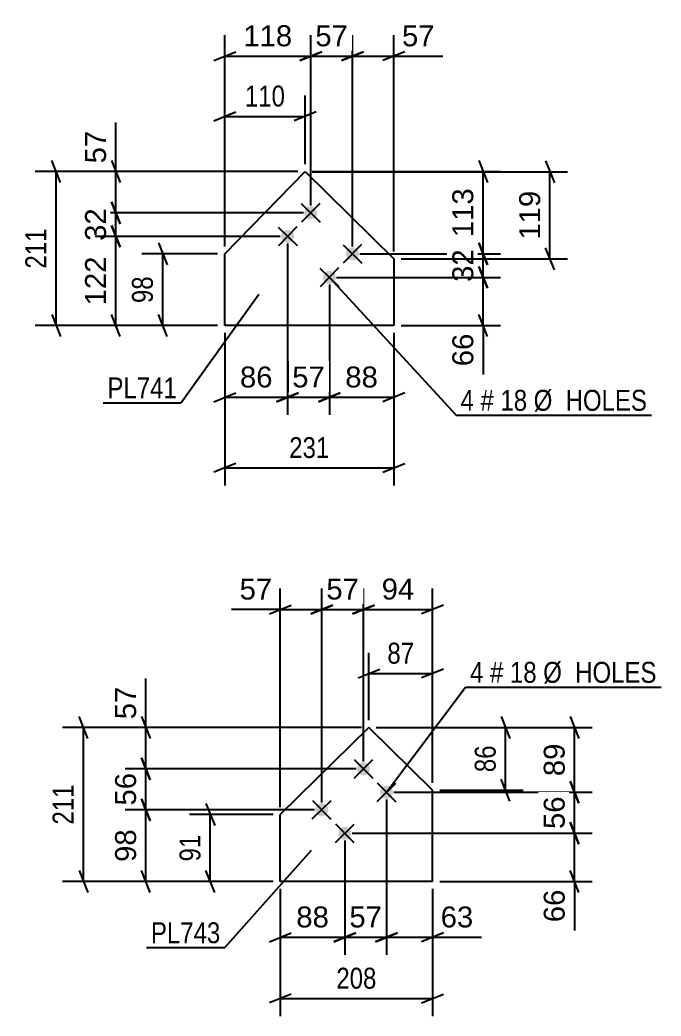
# Model space of a CAD drawing. Header units: millimetres. Extents: x 0 to 841, y 0 to 594.
# Drawn here: x 129.1 to 216.8, y 362.9 to 499.1 of the extents above; entities that cross this region are included whole.
import ezdxf

# ---------------------------------------------------------------- set-up
doc = ezdxf.new("R2010")
doc.units = ezdxf.units.MM
doc.styles.add('Arial', font='ARIAL.TTF', dxfattribs={"height": 0.2})
doc.styles.add('Arial Narrow', font='ARIALN.TTF', dxfattribs={"height": 0.2})

# ---------------------------------------------------------------- blocks, each defined once
blk = doc.blocks.new('Part-284934870-2132 - 2131')
at = {"color": 2, "linetype": 'Continuous'}
for p, q in [((157.1, 467.14), (168.1, 478.4)), ((168.1, 478.4), (180.23, 466.48)), ((157.1, 457.34), (157.1, 467.14)), ((180.23, 466.48), (180.23, 457.34)), ((180.23, 457.34), (157.1, 457.34))]:
    blk.add_line(p, q, dxfattribs=at)
blk = doc.blocks.new('Bolt-284934870-2133 - 2131')
at = {"linetype": 'Continuous'}
for points in [[(169.5, 472.12, -1), (168.22, 473.38, -1)], [(166.34, 468.91, -1), (165.06, 470.17, -1)], [(175.21, 466.51, -1), (173.92, 467.77, -1)], [(172.05, 463.3, -1), (170.77, 464.56, -1)]]:
    blk.add_hatch(color=1, dxfattribs=at).paths.add_polyline_path(points)
at = {"color": 1, "linetype": 'Continuous'}
for p, q in [((167.57, 474.01), (170.14, 471.49)), ((170.12, 474.03), (167.6, 471.46)), ((164.42, 470.8), (166.99, 468.28)), ((166.96, 470.82), (164.44, 468.26)), ((173.28, 468.4), (175.85, 465.88)), ((175.82, 468.43), (173.3, 465.86)), ((170.13, 465.19), (172.69, 462.67)), ((172.67, 465.22), (170.15, 462.65))]:
    blk.add_line(p, q, dxfattribs=at)
blk = doc.blocks.new('Part-284934870-2140 - 2139')
at = {"color": 2, "linetype": 'Continuous'}
for p, q in [((176.83, 402.36), (164.7, 390.44)), ((185.52, 393.8), (176.83, 402.36)), ((185.52, 381.3), (185.52, 393.8)), ((164.7, 381.3), (164.7, 390.44)), ((185.52, 381.3), (164.7, 381.3))]:
    blk.add_line(p, q, dxfattribs=at)
blk = doc.blocks.new('Bolt-284934870-2141 - 2139')
at = {"linetype": 'Continuous'}
for points in [[(176.72, 397.34, -1), (175.43, 396.08, -1)], [(179.87, 394.13, -1), (178.59, 392.87, -1)], [(171.01, 391.73, -1), (169.73, 390.47, -1)], [(174.16, 388.52, -1), (172.88, 387.26, -1)]]:
    blk.add_hatch(color=1, dxfattribs=at).paths.add_polyline_path(points)
at = {"color": 1, "linetype": 'Continuous'}
for p, q in [((174.79, 395.44), (177.36, 397.97)), ((174.81, 397.99), (177.34, 395.42)), ((177.94, 392.23), (180.51, 394.76)), ((177.97, 394.78), (180.49, 392.21)), ((169.08, 389.84), (171.65, 392.36)), ((169.11, 392.38), (171.63, 389.82)), ((172.24, 386.63), (174.81, 389.15)), ((172.26, 389.17), (174.78, 386.61))]:
    blk.add_line(p, q, dxfattribs=at)
blk = doc.blocks.new('StraightDimension-284934870-3579 - 2131')
at = {"color": 7, "linetype": 'Continuous'}
for p, q in [((157.1, 468.14), (157.1, 488.8)), ((168.1, 479.4), (168.1, 488.8)), ((155.6, 485.35), (158.6, 486.55)), ((169.6, 486.55), (166.6, 485.35)), ((157.1, 485.95), (168.1, 485.95))]:
    blk.add_line(p, q, dxfattribs=at)
at = {"color": 0}
blk.add_wipeout([(165.94, 486.7), (165.94, 490.9), (159.26, 490.9), (159.26, 486.7)], dxfattribs=at)
at = {"color": 3, "style": 'Arial Narrow'}
blk.add_text('110', height=2.863, dxfattribs=at).set_placement((159.86, 487.3))
blk = doc.blocks.new('StraightDimension-284934870-3641 - 2131')
at = {"color": 7, "linetype": 'Continuous'}
for p, q in [((134.62, 476.9), (133.42, 479.9)), ((167.1, 478.4), (131.17, 478.4)), ((134.02, 457.34), (134.02, 478.4)), ((133.42, 458.84), (134.62, 455.84)), ((156.1, 457.34), (131.17, 457.34))]:
    blk.add_line(p, q, dxfattribs=at)
at = {"color": 0}
blk.add_wipeout([(133.27, 471.21), (129.07, 471.21), (129.07, 464.53), (133.27, 464.53)], dxfattribs=at)
at = {"color": 3, "style": 'Arial Narrow'}
blk.add_text('211', height=2.863, rotation=90.0002, dxfattribs=at).set_placement((132.67, 465.13))
blk = doc.blocks.new('StraightDimension-284934870-3585 - 2131')
at = {"color": 7, "linetype": 'Continuous'}
for p, q in [((157.1, 456.34), (157.1, 435.46)), ((180.23, 456.34), (180.23, 435.46)), ((158.6, 438.46), (155.6, 437.26)), ((157.1, 437.86), (180.23, 437.86)), ((178.73, 437.26), (181.73, 438.46))]:
    blk.add_line(p, q, dxfattribs=at)
at = {"color": 0}
blk.add_wipeout([(172.01, 438.61), (172.01, 442.81), (165.32, 442.81), (165.32, 438.61)], dxfattribs=at)
at = {"color": 3, "style": 'Arial Narrow'}
blk.add_text('231', height=2.863, dxfattribs=at).set_placement((165.92, 439.21))
blk = doc.blocks.new('StraightDimension-284934870-3589 - 2131')
at = {"color": 7, "linetype": 'Continuous'}
for p, q in [((148.01, 468.64), (149.21, 465.64)), ((156.1, 467.14), (145.76, 467.14)), ((148.61, 457.34), (148.61, 467.14)), ((149.21, 455.84), (148.01, 458.84)), ((156.1, 457.34), (145.76, 457.34))]:
    blk.add_line(p, q, dxfattribs=at)
at = {"color": 0}
blk.add_wipeout([(147.86, 464.67), (143.66, 464.67), (143.66, 459.81), (147.86, 459.81)], dxfattribs=at)
at = {"color": 3, "style": 'Arial Narrow'}
blk.add_text('98', height=2.863, rotation=90.0002, dxfattribs=at).set_placement((147.26, 460.41))
blk = doc.blocks.new('StraightDimension-284934870-11530 - 2131')
at = {"color": 7, "linetype": 'Continuous'}
for p, q in [((191.85, 479.9), (193.05, 476.9)), ((169.1, 478.4), (194.85, 478.4)), ((192.45, 467.14), (192.45, 478.4)), ((193.05, 465.64), (191.85, 468.64)), ((175.56, 467.14), (194.85, 467.14))]:
    blk.add_line(p, q, dxfattribs=at)
at = {"color": 0}
blk.add_wipeout([(191.7, 476.71), (187.5, 476.71), (187.5, 468.83), (191.7, 468.83)], dxfattribs=at)
at = {"color": 3, "style": 'Arial'}
blk.add_text('113', height=2.865, rotation=90.0002, dxfattribs=at).set_placement((191.1, 469.43))
blk = doc.blocks.new('StraightDimension-284934870-11531 - 2131')
at = {"color": 7, "linetype": 'Continuous'}
for p, q in [((191.85, 468.64), (193.05, 465.64)), ((175.56, 467.14), (194.85, 467.14)), ((192.45, 463.93), (192.45, 467.14)), ((193.05, 462.43), (191.85, 465.43)), ((172.41, 463.93), (194.85, 463.93))]:
    blk.add_line(p, q, dxfattribs=at)
at = {"color": 0}
blk.add_wipeout([(191.7, 468.36), (187.5, 468.36), (187.5, 462.71), (191.7, 462.71)], dxfattribs=at)
at = {"color": 3, "style": 'Arial'}
blk.add_text('32', height=2.865, rotation=90.0002, dxfattribs=at).set_placement((191.1, 463.31))
blk = doc.blocks.new('StraightDimension-284934870-11532 - 2131')
at = {"color": 7, "linetype": 'Continuous'}
for p, q in [((191.85, 465.43), (193.05, 462.43)), ((172.41, 463.93), (194.85, 463.93)), ((192.45, 457.34), (192.45, 463.93)), ((193.05, 455.84), (191.85, 458.84)), ((181.23, 457.34), (194.85, 457.34)), ((192.45, 457.34), (192.45, 450.64)), ((192.45, 457.34), (192.45, 450.64))]:
    blk.add_line(p, q, dxfattribs=at)
at = {"color": 0}
blk.add_wipeout([(191.7, 456.81), (187.5, 456.81), (187.5, 451.17), (191.7, 451.17)], dxfattribs=at)
at = {"color": 3, "style": 'Arial'}
blk.add_text('66', height=2.865, rotation=90.0002, dxfattribs=at).set_placement((191.1, 451.77))
blk = doc.blocks.new('StraightDimension-284934870-11554 - 2131')
at = {"color": 7, "linetype": 'Continuous'}
for p, q in [((201, 479.86), (202.2, 476.86)), ((169.06, 478.36), (204, 478.36)), ((201.6, 466.48), (201.6, 478.36)), ((202.2, 464.98), (201, 467.98)), ((181.23, 466.48), (204, 466.48))]:
    blk.add_line(p, q, dxfattribs=at)
at = {"color": 0}
blk.add_wipeout([(200.85, 476.36), (196.65, 476.36), (196.65, 468.49), (200.85, 468.49)], dxfattribs=at)
at = {"color": 3, "style": 'Arial'}
blk.add_text('119', height=2.865, rotation=90.0002, dxfattribs=at).set_placement((200.25, 469.09))
blk = doc.blocks.new('StraightDimension-284934870-11628 - 2131')
at = {"color": 7, "linetype": 'Continuous'}
for p, q in [((171.41, 462.93), (171.41, 445.12)), ((180.23, 456.34), (180.23, 445.12)), ((169.91, 446.92), (172.91, 448.12)), ((171.41, 447.52), (180.23, 447.52)), ((181.73, 448.12), (178.73, 446.92))]:
    blk.add_line(p, q, dxfattribs=at)
at = {"color": 0}
blk.add_wipeout([(178.64, 448.27), (178.64, 452.47), (172.99, 452.47), (172.99, 448.27)], dxfattribs=at)
at = {"color": 3, "style": 'Arial'}
blk.add_text('88', height=2.865, dxfattribs=at).set_placement((173.59, 448.87))
blk = doc.blocks.new('StraightDimension-284934870-11564 - 2131')
at = {"color": 7, "linetype": 'Continuous'}
for p, q in [((142.2, 478.4), (142.2, 485.1)), ((142.2, 478.4), (142.2, 485.1)), ((141.6, 479.9), (142.8, 476.9)), ((167.1, 478.4), (139.35, 478.4)), ((142.2, 472.75), (142.2, 478.4)), ((142.8, 471.25), (141.6, 474.25)), ((167.86, 472.75), (139.35, 472.75))]:
    blk.add_line(p, q, dxfattribs=at)
at = {"color": 0}
blk.add_wipeout([(141.45, 484.57), (137.25, 484.57), (137.25, 478.92), (141.45, 478.92)], dxfattribs=at)
at = {"color": 3, "style": 'Arial'}
blk.add_text('57', height=2.865, rotation=90.0002, dxfattribs=at).set_placement((140.85, 479.52))
blk = doc.blocks.new('StraightDimension-284934870-11629 - 2131')
at = {"color": 7, "linetype": 'Continuous'}
for p, q in [((165.7, 468.54), (165.7, 445.12)), ((171.41, 462.93), (171.41, 445.12)), ((164.2, 446.92), (167.2, 448.12)), ((165.7, 447.52), (171.41, 447.52)), ((172.91, 448.12), (169.91, 446.92))]:
    blk.add_line(p, q, dxfattribs=at)
at = {"color": 0}
blk.add_wipeout([(171.38, 448.27), (171.38, 452.47), (165.73, 452.47), (165.73, 448.27)], dxfattribs=at)
at = {"color": 3, "style": 'Arial'}
blk.add_text('57', height=2.865, dxfattribs=at).set_placement((166.33, 448.87))
blk = doc.blocks.new('StraightDimension-284934870-11565 - 2131')
at = {"color": 7, "linetype": 'Continuous'}
for p, q in [((141.6, 474.25), (142.8, 471.25)), ((167.86, 472.75), (139.35, 472.75)), ((142.2, 469.54), (142.2, 472.75)), ((142.8, 468.04), (141.6, 471.04)), ((164.7, 469.54), (139.35, 469.54))]:
    blk.add_line(p, q, dxfattribs=at)
at = {"color": 0}
blk.add_wipeout([(141.45, 473.97), (137.25, 473.97), (137.25, 468.32), (141.45, 468.32)], dxfattribs=at)
at = {"color": 3, "style": 'Arial'}
blk.add_text('32', height=2.865, rotation=90.0002, dxfattribs=at).set_placement((140.85, 468.92))
blk = doc.blocks.new('StraightDimension-284934870-11630 - 2131')
at = {"color": 7, "linetype": 'Continuous'}
for p, q in [((165.7, 468.54), (165.7, 445.12)), ((157.1, 456.34), (157.1, 445.12)), ((155.6, 446.92), (158.6, 448.12)), ((157.1, 447.52), (165.7, 447.52)), ((167.2, 448.12), (164.2, 446.92))]:
    blk.add_line(p, q, dxfattribs=at)
at = {"color": 0}
blk.add_wipeout([(164.23, 448.27), (164.23, 452.47), (158.58, 452.47), (158.58, 448.27)], dxfattribs=at)
at = {"color": 3, "style": 'Arial'}
blk.add_text('86', height=2.865, dxfattribs=at).set_placement((159.18, 448.87))
blk = doc.blocks.new('StraightDimension-284934870-11566 - 2131')
at = {"color": 7, "linetype": 'Continuous'}
for p, q in [((141.6, 471.04), (142.8, 468.04)), ((164.7, 469.54), (139.35, 469.54)), ((142.2, 457.34), (142.2, 469.54)), ((142.8, 455.84), (141.6, 458.84)), ((156.1, 457.34), (139.35, 457.34))]:
    blk.add_line(p, q, dxfattribs=at)
at = {"color": 0}
blk.add_wipeout([(141.45, 467.37), (137.25, 467.37), (137.25, 459.5), (141.45, 459.5)], dxfattribs=at)
at = {"color": 3, "style": 'Arial'}
blk.add_text('122', height=2.865, rotation=90.0002, dxfattribs=at).set_placement((140.85, 460.1))
blk = doc.blocks.new('StraightDimension-284934870-11597 - 2131')
at = {"color": 7, "linetype": 'Continuous'}
for p, q in [((174.56, 468.14), (174.56, 497.04)), ((180.23, 467.48), (180.23, 497.04)), ((173.06, 493.59), (176.06, 494.79)), ((181.73, 494.79), (178.73, 493.59)), ((174.56, 494.19), (180.23, 494.19)), ((180.23, 494.19), (186.92, 494.19)), ((180.23, 494.19), (186.92, 494.19))]:
    blk.add_line(p, q, dxfattribs=at)
at = {"color": 0}
blk.add_wipeout([(186.4, 494.94), (186.4, 499.14), (180.75, 499.14), (180.75, 494.94)], dxfattribs=at)
at = {"color": 3, "style": 'Arial'}
blk.add_text('57', height=2.865, dxfattribs=at).set_placement((181.35, 495.54))
blk = doc.blocks.new('StraightDimension-284934870-11598 - 2131')
at = {"color": 7, "linetype": 'Continuous'}
for p, q in [((168.86, 473.75), (168.86, 497.04)), ((174.56, 468.14), (174.56, 497.04)), ((167.36, 493.59), (170.36, 494.79)), ((176.06, 494.79), (173.06, 493.59)), ((168.86, 494.19), (174.56, 494.19))]:
    blk.add_line(p, q, dxfattribs=at)
at = {"color": 0}
blk.add_wipeout([(174.53, 494.94), (174.53, 499.14), (168.89, 499.14), (168.89, 494.94)], dxfattribs=at)
at = {"color": 3, "style": 'Arial'}
blk.add_text('57', height=2.865, dxfattribs=at).set_placement((169.49, 495.54))
blk = doc.blocks.new('StraightDimension-284934870-11599 - 2131')
at = {"color": 7, "linetype": 'Continuous'}
for p, q in [((157.1, 468.14), (157.1, 497.04)), ((168.86, 473.75), (168.86, 497.04)), ((155.6, 493.59), (158.6, 494.79)), ((170.36, 494.79), (167.36, 493.59)), ((157.1, 494.19), (168.86, 494.19))]:
    blk.add_line(p, q, dxfattribs=at)
at = {"color": 0}
blk.add_wipeout([(166.91, 494.94), (166.91, 499.14), (159.04, 499.14), (159.04, 494.94)], dxfattribs=at)
at = {"color": 3, "style": 'Arial'}
blk.add_text('118', height=2.865, dxfattribs=at).set_placement((159.64, 495.54))
blk = doc.blocks.new('StraightDimension-284934870-11370 - 2139')
at = {"color": 7, "linetype": 'Continuous'}
for p, q in [((145.71, 398.21), (146.91, 395.21)), ((175.07, 396.71), (143.46, 396.71)), ((146.31, 391.1), (146.31, 396.71)), ((146.91, 389.6), (145.71, 392.6)), ((169.37, 391.1), (143.46, 391.1))]:
    blk.add_line(p, q, dxfattribs=at)
at = {"color": 0}
blk.add_wipeout([(145.56, 396.73), (141.36, 396.73), (141.36, 391.08), (145.56, 391.08)], dxfattribs=at)
at = {"color": 3, "style": 'Arial'}
blk.add_text('56', height=2.865, rotation=90.0002, dxfattribs=at).set_placement((144.96, 391.68))
blk = doc.blocks.new('StraightDimension-284934870-11369 - 2139')
at = {"color": 7, "linetype": 'Continuous'}
for p, q in [((146.31, 402.36), (146.31, 409.05)), ((146.31, 402.36), (146.31, 409.05)), ((145.71, 403.86), (146.91, 400.86)), ((175.83, 402.36), (143.46, 402.36)), ((146.31, 396.71), (146.31, 402.36)), ((146.91, 395.21), (145.71, 398.21)), ((175.07, 396.71), (143.46, 396.71))]:
    blk.add_line(p, q, dxfattribs=at)
at = {"color": 0}
blk.add_wipeout([(145.56, 408.53), (141.36, 408.53), (141.36, 402.88), (145.56, 402.88)], dxfattribs=at)
at = {"color": 3, "style": 'Arial'}
blk.add_text('57', height=2.865, rotation=90.0002, dxfattribs=at).set_placement((144.96, 403.48))
blk = doc.blocks.new('StraightDimension-284934870-3655 - 2139')
at = {"color": 7, "linetype": 'Continuous'}
for p, q in [((194.92, 403.86), (196.12, 400.86)), ((177.83, 402.36), (197.92, 402.36)), ((195.52, 393.8), (195.52, 402.36)), ((196.12, 392.3), (194.92, 395.3)), ((186.52, 393.8), (197.92, 393.8))]:
    blk.add_line(p, q, dxfattribs=at)
at = {"color": 0}
blk.add_wipeout([(194.77, 400.5), (190.57, 400.5), (190.57, 395.65), (194.77, 395.65)], dxfattribs=at)
at = {"color": 3, "style": 'Arial Narrow'}
blk.add_text('86', height=2.863, rotation=90.0002, dxfattribs=at).set_placement((194.17, 396.25))
blk = doc.blocks.new('StraightDimension-284934870-11445 - 2139')
at = {"color": 7, "linetype": 'Continuous'}
for p, q in [((179.23, 392.5), (179.23, 371.26)), ((173.52, 386.89), (173.52, 371.26)), ((172.02, 373.06), (175.02, 374.26)), ((173.52, 373.66), (179.23, 373.66)), ((180.73, 374.26), (177.73, 373.06))]:
    blk.add_line(p, q, dxfattribs=at)
at = {"color": 0}
blk.add_wipeout([(179.2, 374.41), (179.2, 378.61), (173.55, 378.61), (173.55, 374.41)], dxfattribs=at)
at = {"color": 3, "style": 'Arial'}
blk.add_text('57', height=2.865, dxfattribs=at).set_placement((174.15, 375.01))
blk = doc.blocks.new('StraightDimension-284934870-3651 - 2139')
at = {"color": 7, "linetype": 'Continuous'}
for p, q in [((164.7, 380.3), (164.7, 362.88)), ((185.52, 380.3), (185.52, 362.88)), ((166.2, 365.88), (163.2, 364.68)), ((164.7, 365.28), (185.52, 365.28)), ((184.02, 364.68), (187.02, 365.88))]:
    blk.add_line(p, q, dxfattribs=at)
at = {"color": 0}
blk.add_wipeout([(178.45, 366.03), (178.45, 370.23), (171.77, 370.23), (171.77, 366.03)], dxfattribs=at)
at = {"color": 3, "style": 'Arial Narrow'}
blk.add_text('208', height=2.863, dxfattribs=at).set_placement((172.37, 366.63))
blk = doc.blocks.new('StraightDimension-284934870-3661 - 2139')
at = {"color": 7, "linetype": 'Continuous'}
for p, q in [((154.52, 391.94), (155.72, 388.94)), ((163.7, 390.44), (152.27, 390.44)), ((155.12, 381.3), (155.12, 390.44)), ((155.72, 379.8), (154.52, 382.8)), ((163.7, 381.3), (152.27, 381.3))]:
    blk.add_line(p, q, dxfattribs=at)
at = {"color": 0}
blk.add_wipeout([(154.37, 388.3), (150.17, 388.3), (150.17, 383.44), (154.37, 383.44)], dxfattribs=at)
at = {"color": 3, "style": 'Arial Narrow'}
blk.add_text('91', height=2.863, rotation=90.0002, dxfattribs=at).set_placement((153.77, 384.04))
blk = doc.blocks.new('StraightDimension-284934870-3645 - 2139')
at = {"color": 7, "linetype": 'Continuous'}
for p, q in [((176.83, 403.36), (176.83, 412.59)), ((185.52, 394.8), (185.52, 412.59)), ((175.33, 409.14), (178.33, 410.34)), ((187.02, 410.34), (184.02, 409.14)), ((176.83, 409.74), (185.52, 409.74))]:
    blk.add_line(p, q, dxfattribs=at)
at = {"color": 0}
blk.add_wipeout([(183.6, 410.49), (183.6, 414.69), (178.75, 414.69), (178.75, 410.49)], dxfattribs=at)
at = {"color": 3, "style": 'Arial Narrow'}
blk.add_text('87', height=2.863, dxfattribs=at).set_placement((179.35, 411.09))
blk = doc.blocks.new('StraightDimension-284934870-3707 - 2139')
at = {"color": 7, "linetype": 'Continuous'}
for p, q in [((138.36, 400.86), (137.16, 403.86)), ((175.83, 402.36), (134.91, 402.36)), ((137.76, 381.3), (137.76, 402.36)), ((137.16, 382.8), (138.36, 379.8)), ((163.7, 381.3), (134.91, 381.3))]:
    blk.add_line(p, q, dxfattribs=at)
at = {"color": 0}
blk.add_wipeout([(137.01, 395.17), (132.81, 395.17), (132.81, 388.48), (137.01, 388.48)], dxfattribs=at)
at = {"color": 3, "style": 'Arial Narrow'}
blk.add_text('211', height=2.863, rotation=90.0002, dxfattribs=at).set_placement((136.41, 389.08))
blk = doc.blocks.new('StraightDimension-284934870-11312 - 2139')
at = {"color": 7, "linetype": 'Continuous'}
for p, q in [((176.07, 397.71), (176.07, 421.36)), ((185.52, 394.8), (185.52, 421.36)), ((174.57, 417.91), (177.57, 419.11)), ((176.07, 418.51), (185.52, 418.51)), ((187.02, 419.11), (184.02, 417.91))]:
    blk.add_line(p, q, dxfattribs=at)
at = {"color": 0}
blk.add_wipeout([(183.62, 419.26), (183.62, 423.46), (177.97, 423.46), (177.97, 419.26)], dxfattribs=at)
at = {"color": 3, "style": 'Arial'}
blk.add_text('94', height=2.865, dxfattribs=at).set_placement((178.57, 419.86))
blk = doc.blocks.new('StraightDimension-284934870-11313 - 2139')
at = {"color": 7, "linetype": 'Continuous'}
for p, q in [((170.37, 392.1), (170.37, 421.36)), ((176.07, 397.71), (176.07, 421.36)), ((168.87, 417.91), (171.87, 419.11)), ((170.37, 418.51), (176.07, 418.51)), ((177.57, 419.11), (174.57, 417.91))]:
    blk.add_line(p, q, dxfattribs=at)
at = {"color": 0}
blk.add_wipeout([(176.04, 419.26), (176.04, 423.46), (170.4, 423.46), (170.4, 419.26)], dxfattribs=at)
at = {"color": 3, "style": 'Arial'}
blk.add_text('57', height=2.865, dxfattribs=at).set_placement((171, 419.86))
blk = doc.blocks.new('StraightDimension-284934870-11314 - 2139')
at = {"color": 7, "linetype": 'Continuous'}
for p, q in [((164.7, 391.44), (164.7, 421.36)), ((170.37, 392.1), (170.37, 421.36)), ((164.7, 418.51), (158.01, 418.51)), ((164.7, 418.51), (158.01, 418.51)), ((163.2, 417.91), (166.2, 419.11)), ((164.7, 418.51), (170.37, 418.51)), ((171.87, 419.11), (168.87, 417.91))]:
    blk.add_line(p, q, dxfattribs=at)
at = {"color": 0}
blk.add_wipeout([(164.18, 419.26), (164.18, 423.46), (158.53, 423.46), (158.53, 419.26)], dxfattribs=at)
at = {"color": 3, "style": 'Arial'}
blk.add_text('57', height=2.865, dxfattribs=at).set_placement((159.13, 419.86))
blk = doc.blocks.new('StraightDimension-284934870-11371 - 2139')
at = {"color": 7, "linetype": 'Continuous'}
for p, q in [((145.71, 392.6), (146.91, 389.6)), ((169.37, 391.1), (143.46, 391.1)), ((146.31, 381.3), (146.31, 391.1)), ((146.91, 379.8), (145.71, 382.8)), ((163.7, 381.3), (143.46, 381.3))]:
    blk.add_line(p, q, dxfattribs=at)
at = {"color": 0}
blk.add_wipeout([(145.56, 389.02), (141.36, 389.02), (141.36, 383.37), (145.56, 383.37)], dxfattribs=at)
at = {"color": 3, "style": 'Arial'}
blk.add_text('98', height=2.865, rotation=90.0002, dxfattribs=at).set_placement((144.96, 383.97))
blk = doc.blocks.new('StraightDimension-284934870-11400 - 2139')
at = {"color": 7, "linetype": 'Continuous'}
for p, q in [((204.36, 403.86), (205.56, 400.86)), ((177.83, 402.36), (207.36, 402.36)), ((204.96, 393.5), (204.96, 402.36)), ((205.56, 392), (204.36, 395)), ((180.23, 393.5), (207.36, 393.5))]:
    blk.add_line(p, q, dxfattribs=at)
at = {"color": 0}
blk.add_wipeout([(204.21, 400.75), (200.01, 400.75), (200.01, 395.1), (204.21, 395.1)], dxfattribs=at)
at = {"color": 3, "style": 'Arial'}
blk.add_text('89', height=2.865, rotation=90.0002, dxfattribs=at).set_placement((203.61, 395.7))
blk = doc.blocks.new('StraightDimension-284934870-11401 - 2139')
at = {"color": 7, "linetype": 'Continuous'}
for p, q in [((204.36, 395), (205.56, 392)), ((180.23, 393.5), (207.36, 393.5)), ((204.96, 387.89), (204.96, 393.5)), ((205.56, 386.39), (204.36, 389.39)), ((174.52, 387.89), (207.36, 387.89))]:
    blk.add_line(p, q, dxfattribs=at)
at = {"color": 0}
blk.add_wipeout([(204.21, 393.52), (200.01, 393.52), (200.01, 387.87), (204.21, 387.87)], dxfattribs=at)
at = {"color": 3, "style": 'Arial'}
blk.add_text('56', height=2.865, rotation=90.0002, dxfattribs=at).set_placement((203.61, 388.47))
blk = doc.blocks.new('StraightDimension-284934870-11402 - 2139')
at = {"color": 7, "linetype": 'Continuous'}
for p, q in [((204.36, 389.39), (205.56, 386.39)), ((174.52, 387.89), (207.36, 387.89)), ((204.96, 381.3), (204.96, 387.89)), ((205.56, 379.8), (204.36, 382.8)), ((186.52, 381.3), (207.36, 381.3)), ((204.96, 381.3), (204.96, 374.6)), ((204.96, 381.3), (204.96, 374.6))]:
    blk.add_line(p, q, dxfattribs=at)
at = {"color": 0}
blk.add_wipeout([(204.21, 380.77), (200.01, 380.77), (200.01, 375.12), (204.21, 375.12)], dxfattribs=at)
at = {"color": 3, "style": 'Arial'}
blk.add_text('66', height=2.865, rotation=90.0002, dxfattribs=at).set_placement((203.61, 375.72))
blk = doc.blocks.new('StraightDimension-284934870-11444 - 2139')
at = {"color": 7, "linetype": 'Continuous'}
for p, q in [((179.23, 392.5), (179.23, 371.26)), ((185.52, 380.3), (185.52, 371.26)), ((177.73, 373.06), (180.73, 374.26)), ((179.23, 373.66), (185.52, 373.66)), ((187.02, 374.26), (184.02, 373.06)), ((185.52, 373.66), (192.22, 373.66)), ((185.52, 373.66), (192.22, 373.66))]:
    blk.add_line(p, q, dxfattribs=at)
at = {"color": 0}
blk.add_wipeout([(191.69, 374.41), (191.69, 378.61), (186.04, 378.61), (186.04, 374.41)], dxfattribs=at)
at = {"color": 3, "style": 'Arial'}
blk.add_text('63', height=2.865, dxfattribs=at).set_placement((186.64, 375.01))
blk = doc.blocks.new('StraightDimension-284934870-11446 - 2139')
at = {"color": 7, "linetype": 'Continuous'}
for p, q in [((173.52, 386.89), (173.52, 371.26)), ((164.7, 380.3), (164.7, 371.26)), ((163.2, 373.06), (166.2, 374.26)), ((164.7, 373.66), (173.52, 373.66)), ((175.02, 374.26), (172.02, 373.06))]:
    blk.add_line(p, q, dxfattribs=at)
at = {"color": 0}
blk.add_wipeout([(171.94, 374.41), (171.94, 378.61), (166.29, 378.61), (166.29, 374.41)], dxfattribs=at)
at = {"color": 3, "style": 'Arial'}
blk.add_text('88', height=2.865, dxfattribs=at).set_placement((166.89, 375.01))
blk = doc.blocks.new('Mark-284934870-4371 - 2131')
at = {"color": 0}
blk.add_wipeout([(150.55, 447.37), (150.55, 450.37), (141.05, 450.37), (141.05, 447.37)], dxfattribs=at)
blk.add_wipeout([(150.55, 447.37), (150.55, 450.37), (141.05, 450.37), (141.05, 447.37)], dxfattribs=at)
at = {"color": 30, "linetype": 'Continuous'}
for p in [(161.76, 461.58), (140.45, 446.77)]:
    blk.add_line(p, (151.15, 446.77), dxfattribs=at)
at = {"color": 3, "style": 'Arial Narrow'}
blk.add_text('PL741', height=2.863, dxfattribs=at).set_placement((141.05, 447.37))
blk = doc.blocks.new('Mark-284934870-4374 - 2131')
at = {"color": 0}
for points in [[(191.19, 445.68), (191.19, 448.68), (189.36, 448.68), (189.36, 445.68)], [(193.92, 445.68), (193.92, 448.68), (192.09, 448.68), (192.09, 445.68)], [(198.47, 445.68), (198.47, 448.68), (194.82, 448.68), (194.82, 445.68)], [(214.9, 445.68), (214.9, 448.68), (199.37, 448.68), (199.37, 445.68)]]:
    blk.add_wipeout(points, dxfattribs=at)
for points in [[(191.19, 445.68), (191.19, 448.68), (189.36, 448.68), (189.36, 445.68)], [(193.92, 445.68), (193.92, 448.68), (192.09, 448.68), (192.09, 445.68)], [(198.47, 445.68), (198.47, 448.68), (194.82, 448.68), (194.82, 445.68)], [(214.9, 445.68), (214.9, 448.68), (199.37, 448.68), (199.37, 445.68)]]:
    blk.add_wipeout(points, dxfattribs=at)
at = {"color": 7, "linetype": 'Continuous'}
for p, q in [((171.41, 463.93), (188.76, 445.08)), ((188.76, 445.08), (215.5, 445.08))]:
    blk.add_line(p, q, dxfattribs=at)
at = {"color": 3, "style": 'Arial Narrow'}
for s, height, p in [('4', 2.86, (189.36, 445.68)), ('#', 2.86, (192.09, 445.68)), ('18', 2.863, (194.82, 445.68)), ('Ø  HOLES', 2.863, (199.37, 445.68))]:
    blk.add_text(s, height=height, dxfattribs=at).set_placement(p)
blk = doc.blocks.new('Mark-284934870-4375 - 2139')
at = {"color": 0}
blk.add_wipeout([(156.51, 372.85), (156.51, 375.85), (147, 375.85), (147, 372.85)], dxfattribs=at)
blk.add_wipeout([(156.51, 372.85), (156.51, 375.85), (147, 375.85), (147, 372.85)], dxfattribs=at)
at = {"color": 30, "linetype": 'Continuous'}
for p in [(168.9, 385.54), (146.4, 372.25)]:
    blk.add_line(p, (157.11, 372.25), dxfattribs=at)
at = {"color": 3, "style": 'Arial Narrow'}
blk.add_text('PL743', height=2.863, dxfattribs=at).set_placement((147, 372.85))
blk = doc.blocks.new('Mark-284934870-4378 - 2139')
at = {"color": 0}
for points in [[(192.49, 408.47), (192.49, 411.47), (190.66, 411.47), (190.66, 408.47)], [(195.22, 408.47), (195.22, 411.47), (193.39, 411.47), (193.39, 408.47)], [(199.77, 408.47), (199.77, 411.47), (196.12, 411.47), (196.12, 408.47)], [(216.2, 408.47), (216.2, 411.47), (200.67, 411.47), (200.67, 408.47)]]:
    blk.add_wipeout(points, dxfattribs=at)
for points in [[(192.49, 408.47), (192.49, 411.47), (190.66, 411.47), (190.66, 408.47)], [(195.22, 408.47), (195.22, 411.47), (193.39, 411.47), (193.39, 408.47)], [(199.77, 408.47), (199.77, 411.47), (196.12, 411.47), (196.12, 408.47)], [(216.2, 408.47), (216.2, 411.47), (200.67, 411.47), (200.67, 408.47)]]:
    blk.add_wipeout(points, dxfattribs=at)
at = {"color": 7, "linetype": 'Continuous'}
for p, q in [((179.23, 393.5), (190.06, 407.87)), ((190.06, 407.87), (216.8, 407.87))]:
    blk.add_line(p, q, dxfattribs=at)
at = {"color": 3, "style": 'Arial Narrow'}
for s, height, p in [('4', 2.86, (190.66, 408.47)), ('#', 2.86, (193.39, 408.47)), ('18', 2.863, (196.12, 408.47)), ('Ø  HOLES', 2.863, (200.67, 408.47))]:
    blk.add_text(s, height=height, dxfattribs=at).set_placement(p)

msp = doc.modelspace()

# ---------------------------------------------------------------- block references
for name in ['Part-284934870-2132 - 2131', 'Bolt-284934870-2133 - 2131', 'Part-284934870-2140 - 2139', 'Bolt-284934870-2141 - 2139']:
    msp.add_blockref(name, (0, 0))

# ---------------------------------------------------------------- next in the draw order: block references
for name in ['StraightDimension-284934870-3579 - 2131', 'StraightDimension-284934870-3655 - 2139', 'StraightDimension-284934870-11370 - 2139']:
    msp.add_blockref(name, (0, 0))

# ---------------------------------------------------------------- next in the draw order: block references
for name in ['StraightDimension-284934870-3641 - 2131', 'StraightDimension-284934870-11530 - 2131', 'StraightDimension-284934870-11369 - 2139', 'StraightDimension-284934870-11445 - 2139']:
    msp.add_blockref(name, (0, 0))

# ---------------------------------------------------------------- next in the draw order: block references
for name in ['StraightDimension-284934870-11564 - 2131', 'StraightDimension-284934870-11531 - 2131', 'StraightDimension-284934870-3585 - 2131', 'StraightDimension-284934870-3645 - 2139', 'StraightDimension-284934870-3651 - 2139']:
    msp.add_blockref(name, (0, 0))

# ---------------------------------------------------------------- next in the draw order: block references
for name in ['StraightDimension-284934870-3589 - 2131', 'StraightDimension-284934870-11532 - 2131', 'StraightDimension-284934870-3661 - 2139']:
    msp.add_blockref(name, (0, 0))

# ---------------------------------------------------------------- next in the draw order: block references
for name in ['StraightDimension-284934870-11554 - 2131', 'StraightDimension-284934870-11628 - 2131', 'StraightDimension-284934870-3707 - 2139']:
    msp.add_blockref(name, (0, 0))

# ---------------------------------------------------------------- next in the draw order: block references
for name in ['StraightDimension-284934870-11629 - 2131', 'StraightDimension-284934870-11312 - 2139']:
    msp.add_blockref(name, (0, 0))

# ---------------------------------------------------------------- next in the draw order: block references
for name in ['StraightDimension-284934870-11597 - 2131', 'StraightDimension-284934870-11565 - 2131', 'Mark-284934870-4374 - 2131', 'StraightDimension-284934870-11313 - 2139']:
    msp.add_blockref(name, (0, 0))

# ---------------------------------------------------------------- next in the draw order: block references
for name in ['StraightDimension-284934870-11630 - 2131', 'StraightDimension-284934870-11314 - 2139', 'StraightDimension-284934870-11400 - 2139']:
    msp.add_blockref(name, (0, 0))

# ---------------------------------------------------------------- next in the draw order: block references
for name in ['StraightDimension-284934870-11598 - 2131', 'StraightDimension-284934870-11566 - 2131', 'StraightDimension-284934870-11401 - 2139', 'StraightDimension-284934870-11371 - 2139']:
    msp.add_blockref(name, (0, 0))

# ---------------------------------------------------------------- next in the draw order: block references
for name in ['StraightDimension-284934870-11599 - 2131', 'Mark-284934870-4371 - 2131', 'Mark-284934870-4378 - 2139', 'StraightDimension-284934870-11402 - 2139']:
    msp.add_blockref(name, (0, 0))

# ---------------------------------------------------------------- next in the draw order: block references
for name in ['StraightDimension-284934870-11444 - 2139', 'StraightDimension-284934870-11446 - 2139']:
    msp.add_blockref(name, (0, 0))

# ---------------------------------------------------------------- next in the draw order: block references
msp.add_blockref('Mark-284934870-4375 - 2139', (0, 0))

doc.saveas('drawing.dxf')
